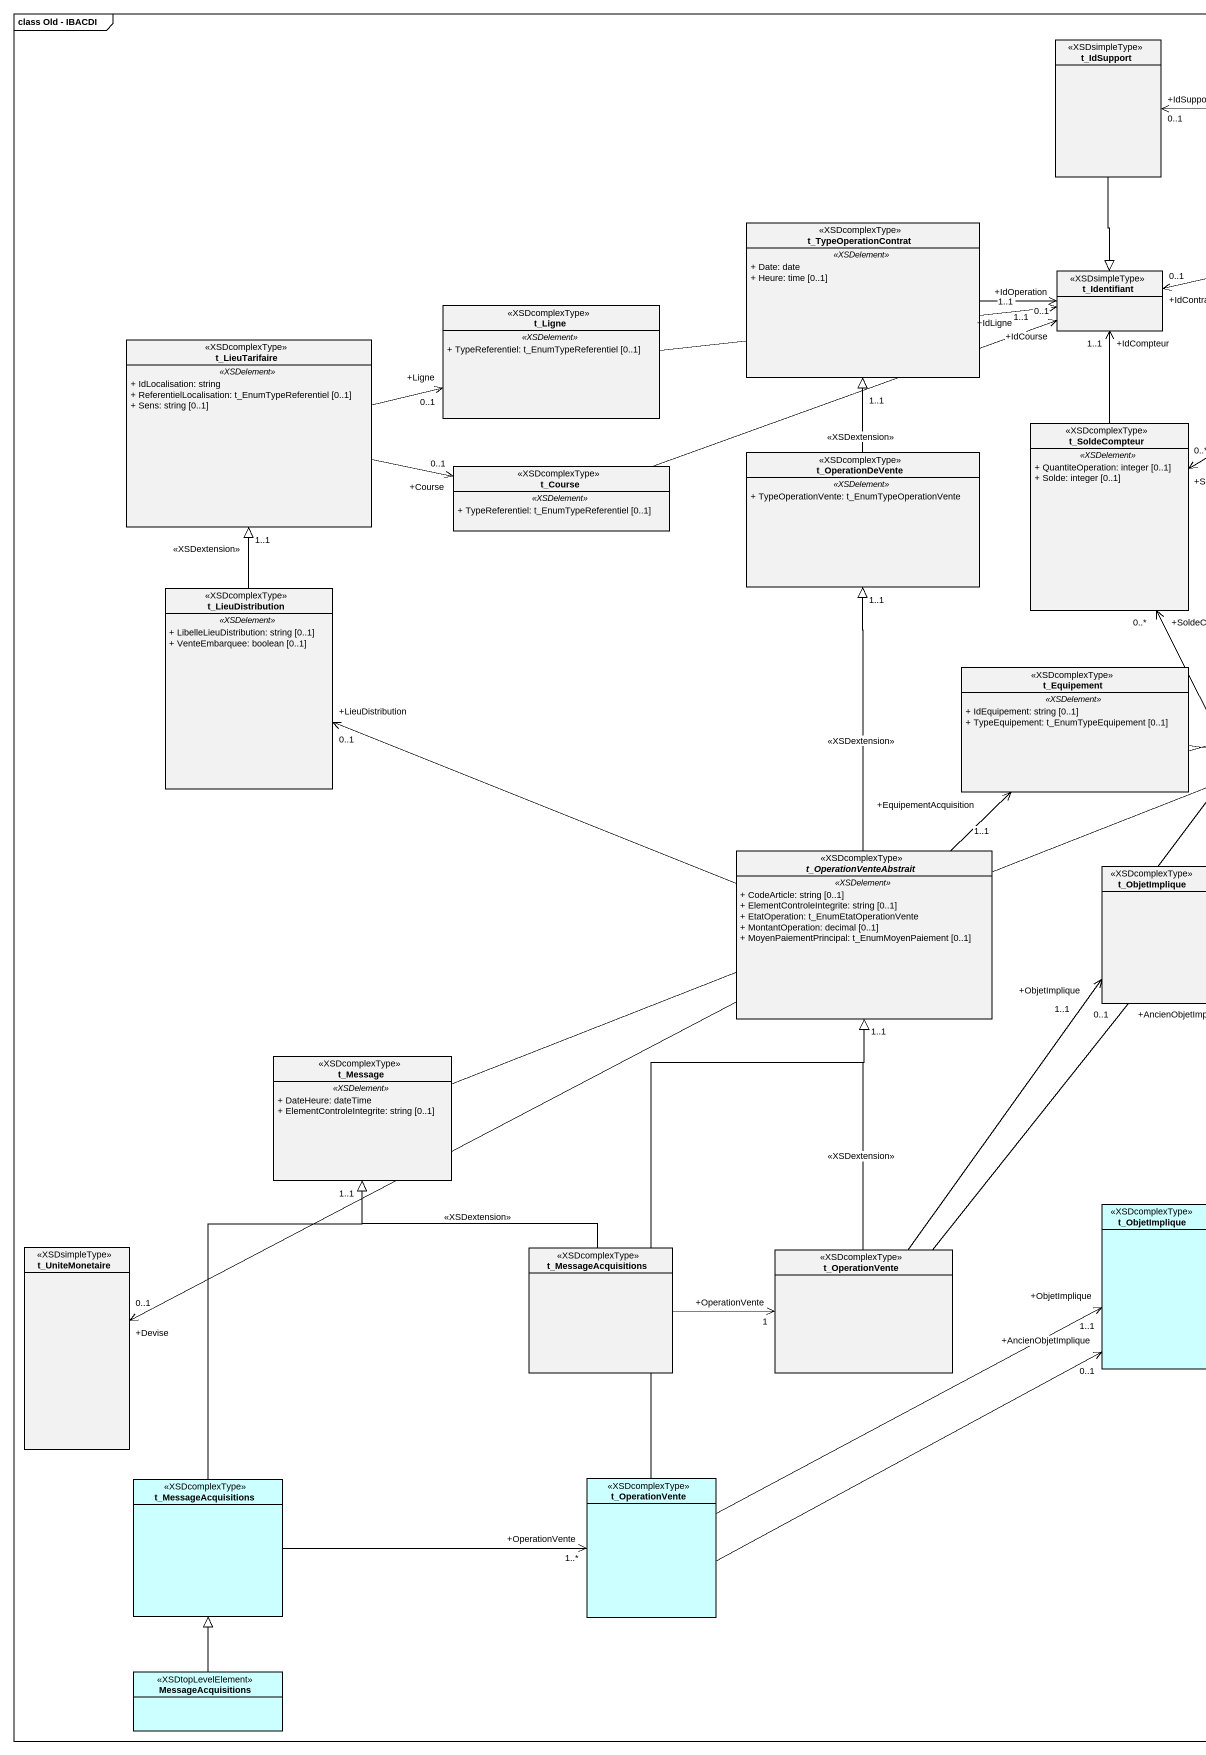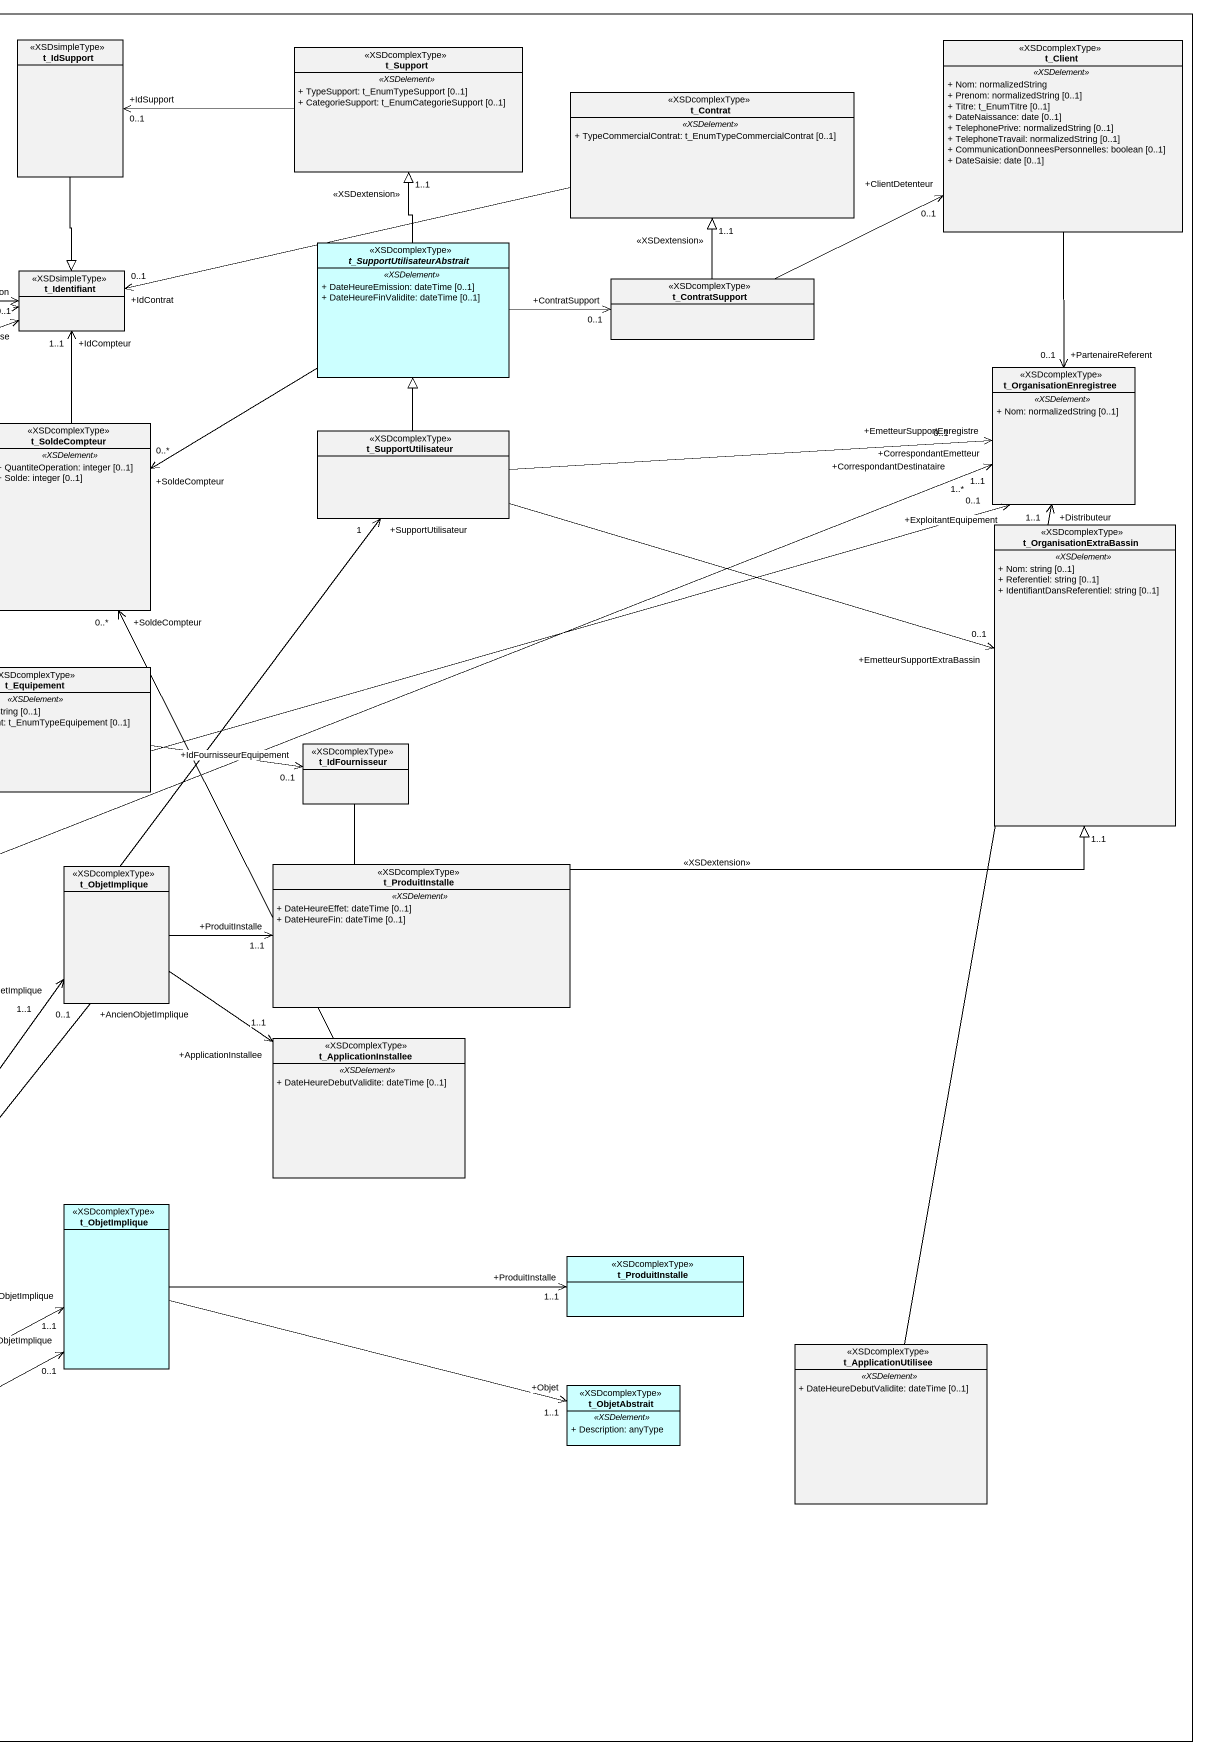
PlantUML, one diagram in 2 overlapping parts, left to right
@startuml
mainframe class Old - IBACDI
hide circle
hide empty members
skinparam classAttributeIconSize 0
class t_IdSupport <<XSDsimpleType>>
class t_Support <<XSDcomplexType>> {
  .. <<XSDelement>> ..
  + TypeSupport: t_EnumTypeSupport [0..1]
  + CategorieSupport: t_EnumCategorieSupport [0..1]
}
class t_Client <<XSDcomplexType>> {
  .. <<XSDelement>> ..
  + Nom: normalizedString
  + Prenom: normalizedString [0..1]
  + Titre: t_EnumTitre [0..1]
  + DateNaissance: date [0..1]
  + TelephonePrive: normalizedString [0..1]
  + TelephoneTravail: normalizedString [0..1]
  + CommunicationDonneesPersonnelles: boolean [0..1]
  + DateSaisie: date [0..1]
}
class t_Contrat <<XSDcomplexType>> {
  .. <<XSDelement>> ..
  + TypeCommercialContrat: t_EnumTypeCommercialContrat [0..1]
}
class t_TypeOperationContrat <<XSDcomplexType>> {
  .. <<XSDelement>> ..
  + Date: date
  + Heure: time [0..1]
}
abstract class t_SupportUtilisateurAbstrait <<XSDcomplexType>> #CCFFFF {
  .. <<XSDelement>> ..
  + DateHeureEmission: dateTime [0..1]
  + DateHeureFinValidite: dateTime [0..1]
}
class t_Identifiant <<XSDsimpleType>>
class t_ContratSupport <<XSDcomplexType>>
class t_Ligne <<XSDcomplexType>> {
  .. <<XSDelement>> ..
  + TypeReferentiel: t_EnumTypeReferentiel [0..1]
}
class t_LieuTarifaire <<XSDcomplexType>> {
  .. <<XSDelement>> ..
  + IdLocalisation: string
  + ReferentielLocalisation: t_EnumTypeReferentiel [0..1]
  + Sens: string [0..1]
}
class t_OrganisationEnregistree <<XSDcomplexType>> {
  .. <<XSDelement>> ..
  + Nom: normalizedString [0..1]
}
class t_SoldeCompteur <<XSDcomplexType>> {
  .. <<XSDelement>> ..
  + QuantiteOperation: integer [0..1]
  + Solde: integer [0..1]
}
class t_SupportUtilisateur <<XSDcomplexType>>
class t_Course <<XSDcomplexType>> {
  .. <<XSDelement>> ..
  + TypeReferentiel: t_EnumTypeReferentiel [0..1]
}
class t_OperationDeVente <<XSDcomplexType>> {
  .. <<XSDelement>> ..
  + TypeOperationVente: t_EnumTypeOperationVente
}
class t_OrganisationExtraBassin <<XSDcomplexType>> {
  .. <<XSDelement>> ..
  + Nom: string [0..1]
  + Referentiel: string [0..1]
  + IdentifiantDansReferentiel: string [0..1]
}
class t_LieuDistribution <<XSDcomplexType>> {
  .. <<XSDelement>> ..
  + LibelleLieuDistribution: string [0..1]
  + VenteEmbarquee: boolean [0..1]
}
class t_Equipement <<XSDcomplexType>> {
  .. <<XSDelement>> ..
  + IdEquipement: string [0..1]
  + TypeEquipement: t_EnumTypeEquipement [0..1]
}
class t_IdFournisseur <<XSDcomplexType>>
abstract class t_OperationVenteAbstrait <<XSDcomplexType>> {
  .. <<XSDelement>> ..
  + CodeArticle: string [0..1]
  + ElementControleIntegrite: string [0..1]
  + EtatOperation: t_EnumEtatOperationVente
  + MontantOperation: decimal [0..1]
  + MoyenPaiementPrincipal: t_EnumMoyenPaiement [0..1]
}
class t_ObjetImplique <<XSDcomplexType>>
class t_ProduitInstalle <<XSDcomplexType>> {
  .. <<XSDelement>> ..
  + DateHeureEffet: dateTime [0..1]
  + DateHeureFin: dateTime [0..1]
}
class t_Message <<XSDcomplexType>> {
  .. <<XSDelement>> ..
  + DateHeure: dateTime
  + ElementControleIntegrite: string [0..1]
}
class t_ApplicationInstallee <<XSDcomplexType>> {
  .. <<XSDelement>> ..
  + DateHeureDebutValidite: dateTime [0..1]
}
class "t_ObjetImplique" as t_ObjetImplique_2 <<XSDcomplexType>> #CCFFFF
class t_UniteMonetaire <<XSDsimpleType>>
class t_MessageAcquisitions <<XSDcomplexType>>
class t_OperationVente <<XSDcomplexType>>
class "t_ProduitInstalle" as t_ProduitInstalle_2 <<XSDcomplexType>> #CCFFFF
class t_ApplicationUtilisee <<XSDcomplexType>> {
  .. <<XSDelement>> ..
  + DateHeureDebutValidite: dateTime [0..1]
}
class t_ObjetAbstrait <<XSDcomplexType>> #CCFFFF {
  .. <<XSDelement>> ..
  + Description: anyType
}
class "t_MessageAcquisitions" as t_MessageAcquisitions_2 <<XSDcomplexType>> #CCFFFF
class "t_OperationVente" as t_OperationVente_2 <<XSDcomplexType>> #CCFFFF
class MessageAcquisitions <<XSDtopLevelElement>> #CCFFFF
t_IdSupport --|> t_Identifiant
t_Support -left-> "+IdSupport\n0..1" t_IdSupport
t_Client --> "+PartenaireReferent\n0..1" t_OrganisationEnregistree
t_Contrat -left-> "+IdContrat\n0..1" t_Identifiant
t_TypeOperationContrat -right-> "+IdOperation\n0..1" t_Identifiant
t_SupportUtilisateurAbstrait -up-|> "1..1" t_Support : <<XSDextension>>
t_SupportUtilisateurAbstrait -right-> "+ContratSupport\n0..1" t_ContratSupport
t_SupportUtilisateurAbstrait --> "+SoldeCompteur\n0..*" t_SoldeCompteur
t_ContratSupport -right-> "+ClientDetenteur\n0..1" t_Client
t_ContratSupport -up-|> "1..1" t_Contrat : <<XSDextension>>
t_Ligne -right-> "+IdLigne\n1..1" t_Identifiant
t_LieuTarifaire -right-> "+Ligne\n0..1" t_Ligne
t_LieuTarifaire -right-> "+Course\n0..1" t_Course
t_SoldeCompteur -up-> "+IdCompteur\n1..1" t_Identifiant
t_SupportUtilisateur -up-|> t_SupportUtilisateurAbstrait
t_SupportUtilisateur -right-> "+EmetteurSupportEnregistre\n0..1" t_OrganisationEnregistree
t_SupportUtilisateur -right-> "+EmetteurSupportExtraBassin\n0..1" t_OrganisationExtraBassin
t_Course -right-> "+IdCourse\n1..1" t_Identifiant
t_OperationDeVente -up-|> "1..1" t_TypeOperationContrat : <<XSDextension>>
t_LieuDistribution -up-|> "1..1" t_LieuTarifaire : <<XSDextension>>
t_Equipement -right-> "+ExploitantEquipement\n0..1" t_OrganisationEnregistree
t_Equipement -right-> "+IdFournisseurEquipement\n0..1" t_IdFournisseur
t_IdFournisseur -right-|> "1..1" t_OrganisationExtraBassin : <<XSDextension>>
t_OperationVenteAbstrait -up-|> "1..1" t_OperationDeVente : <<XSDextension>>
t_OperationVenteAbstrait -left-> "+LieuDistribution\n0..1" t_LieuDistribution
t_OperationVenteAbstrait -up-> "+EquipementAcquisition\n1..1" t_Equipement
t_OperationVenteAbstrait -left-> "+Devise\n0..1" t_UniteMonetaire
t_ObjetImplique -up-> "+SupportUtilisateur\n1" t_SupportUtilisateur
t_ObjetImplique -right-> "+ProduitInstalle\n1..1" t_ProduitInstalle
t_ObjetImplique --> "+ApplicationInstallee\n1..1" t_ApplicationInstallee
t_Message -right-> "+CorrespondantEmetteur\n1..1" t_OrganisationEnregistree
t_Message -right-> "+CorrespondantDestinataire\n1..*" t_OrganisationEnregistree
t_ApplicationInstallee -up-> "+SoldeCompteur\n0..*" t_SoldeCompteur
t_ObjetImplique_2 -right-> "+ProduitInstalle\n1..1" t_ProduitInstalle_2
t_ObjetImplique_2 -right-> "+Objet\n1..1" t_ObjetAbstrait
t_MessageAcquisitions -up-|> "1..1" t_Message : <<XSDextension>>
t_MessageAcquisitions -right-> "+OperationVente\n1" t_OperationVente
t_OperationVente -up-|> "1..1" t_OperationVenteAbstrait : <<XSDextension>>
t_OperationVente -up- "+AncienObjetImplique\n0..1" t_ObjetImplique
t_OperationVente -up-> "+ObjetImplique\n1..1" t_ObjetImplique
t_ApplicationUtilisee -up-> "+Distributeur\n1..1" t_OrganisationEnregistree
t_MessageAcquisitions_2 -up-|> t_Message
t_MessageAcquisitions_2 -right-> "+OperationVente\n1..*" t_OperationVente_2
t_OperationVente_2 -up-|> t_OperationVenteAbstrait
t_OperationVente_2 -right-> "+ObjetImplique\n1..1" t_ObjetImplique_2
t_OperationVente_2 -right-> "+AncienObjetImplique\n0..1" t_ObjetImplique_2
MessageAcquisitions -up-|> t_MessageAcquisitions_2
@enduml
